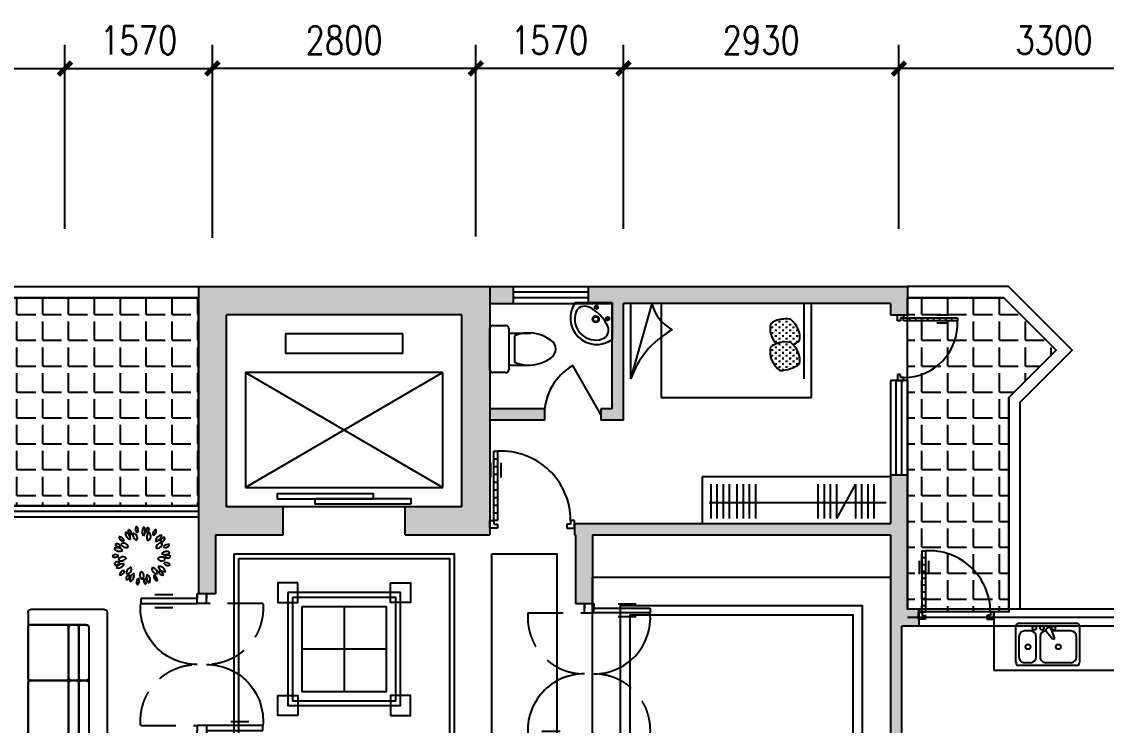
# Model space of a CAD drawing. Header units: millimetres. Extents: x 1356 to 40183, y 573 to 20768.
# Drawn here: x 17340 to 28875, y 13289 to 20768 of the extents above; entities that cross this region are included whole.
import ezdxf
from ezdxf.enums import TextEntityAlignment as Align

# ---------------------------------------------------------------- set-up
doc = ezdxf.new("R2010")
doc.units = ezdxf.units.MM
doc.linetypes.add('DASHED2', pattern=[0.375, 0.25, -0.125])
for name, color, linetype in [('BL', 7, 'Continuous'), ('DIM', 15, 'Continuous'), ('H', 13, 'Continuous'), ('J', 7, 'Continuous'), ('OA_FURNITURE', 7, 'Continuous'), ('PUB_H', 13, 'Continuous'), ('T', 7, 'Continuous'), ('TOILET', 7, 'Continuous'), ('W', 2, 'Continuous'), ('WALL', 4, 'Continuous'), ('WC', 10, 'Continuous'), ('WINDOW_TEXT', 7, 'Continuous')]:
    doc.layers.add(name, color=color, linetype=linetype)
doc.styles.add('DIM_FONT', font='SIMPLEX.shx', dxfattribs={"width": 0.8})
doc.styles.add('SIMPLEX', font='SIMPLEX.SHX')
doc.styles.get("Standard").update_dxf_attribs({"font": 'arial.ttf'})
doc.dimstyles.new('DIMN', dxfattribs={"dimtxt": 300, "dimasz": 1, "dimexe": 250, "dimexo": 300, "dimgap": 150, "dimtad": 1, "dimdec": 0, "dimdsep": 46, "dimtxsty": 'DIM_FONT', "dimblk": '_DIMX', "dimblk1": 'ARCHTICK', "dimblk2": 'ARCHTICK', "dimcen": 0.1, "dimclrt": 7, "dimadec": 0, "dimazin": 0, "dimtfac": 1, "dimtdec": 0, "dimtix": 1, "dimtmove": 2, "dimatfit": 3, "dimldrblk": '_DIMX', "dimfxl": 1, "dimtolj": 1, "dimtzin": 0, "dimarcsym": 0})

# ---------------------------------------------------------------- blocks, each defined once
blk = doc.blocks.new('_ARCHTICK')
at = {"color": 0, "linetype": 'ByBlock', "const_width": 0.15}
blk.add_lwpolyline([(-0.5, -0.5), (0.5, 0.5)], dxfattribs=at)
blk = doc.blocks.new('_DIMX')
at = {"const_width": 50}
blk.add_lwpolyline([(-70, -70), (70, 70)], dxfattribs=at)
blk = doc.blocks.new('*D80')
at = {"layer": 'DEFPOINTS', "color": 0, "transparency": 16777216}
for p in [(22169, 20271), (22169, 18265), (23739, 18265)]:
    blk.add_point(p, dxfattribs=at)
at = {"layer": 'DIM', "color": 0, "lineweight": -2, "transparency": 16777216}
for p, q in [((22169, 18565), (22169, 20521)), ((23739, 18565), (23739, 20521)), ((23738, 20271), (22170, 20271))]:
    blk.add_line(p, q, dxfattribs=at)
at = {"layer": 'DIM', "color": 0, "lineweight": -2, "transparency": 16777216, "rotation": 180}
blk.add_blockref('_DIMX', (22169, 20271), dxfattribs=at)
at = {"layer": 'DIM', "color": 0, "lineweight": -2, "transparency": 16777216}
blk.add_blockref('_DIMX', (23739, 20271), dxfattribs=at)
at = {"layer": 'DIM', "color": 7, "transparency": 16777216, "insert": (22954, 20571), "char_height": 300, "attachment_point": 5, "style": 'DIM_FONT'}
blk.add_mtext('\\A1;1570', dxfattribs=at)
blk = doc.blocks.new('*D81')
at = {"layer": 'DEFPOINTS', "color": 0, "transparency": 16777216}
for p in [(19369, 20271), (19369, 18169), (22169, 18185)]:
    blk.add_point(p, dxfattribs=at)
at = {"layer": 'DIM', "color": 0, "lineweight": -2, "transparency": 16777216}
for p, q in [((19369, 18469), (19369, 20521)), ((22169, 18485), (22169, 20521)), ((22168, 20271), (19370, 20271))]:
    blk.add_line(p, q, dxfattribs=at)
at = {"layer": 'DIM', "color": 0, "lineweight": -2, "transparency": 16777216, "rotation": 180}
blk.add_blockref('_DIMX', (19369, 20271), dxfattribs=at)
at = {"layer": 'DIM', "color": 0, "lineweight": -2, "transparency": 16777216}
blk.add_blockref('_DIMX', (22169, 20271), dxfattribs=at)
at = {"layer": 'DIM', "color": 7, "transparency": 16777216, "insert": (20769, 20571), "char_height": 300, "attachment_point": 5, "style": 'DIM_FONT'}
blk.add_mtext('\\A1;2800', dxfattribs=at)
blk = doc.blocks.new('*D82')
at = {"layer": 'DEFPOINTS', "color": 0, "transparency": 16777216}
for p in [(23739, 20271), (23739, 18265), (26669, 18265)]:
    blk.add_point(p, dxfattribs=at)
at = {"layer": 'DIM', "color": 0, "lineweight": -2, "transparency": 16777216}
for p, q in [((23739, 18565), (23739, 20521)), ((26669, 18565), (26669, 20521)), ((26668, 20271), (23740, 20271))]:
    blk.add_line(p, q, dxfattribs=at)
at = {"layer": 'DIM', "color": 0, "lineweight": -2, "transparency": 16777216, "rotation": 180}
blk.add_blockref('_DIMX', (23739, 20271), dxfattribs=at)
at = {"layer": 'DIM', "color": 0, "lineweight": -2, "transparency": 16777216}
blk.add_blockref('_DIMX', (26669, 20271), dxfattribs=at)
at = {"layer": 'DIM', "color": 7, "transparency": 16777216, "insert": (25204, 20571), "char_height": 300, "attachment_point": 5, "style": 'DIM_FONT'}
blk.add_mtext('\\A1;2930', dxfattribs=at)
blk = doc.blocks.new('*D83')
at = {"layer": 'DEFPOINTS', "color": 0, "transparency": 16777216}
for p in [(26669, 20271), (26669, 18265), (29969, 18265)]:
    blk.add_point(p, dxfattribs=at)
at = {"layer": 'DIM', "color": 0, "lineweight": -2, "transparency": 16777216}
for p, q in [((26669, 18565), (26669, 20521)), ((29969, 18565), (29969, 20521)), ((29968, 20271), (26670, 20271))]:
    blk.add_line(p, q, dxfattribs=at)
at = {"layer": 'DIM', "color": 0, "lineweight": -2, "transparency": 16777216, "rotation": 180}
blk.add_blockref('_DIMX', (26669, 20271), dxfattribs=at)
at = {"layer": 'DIM', "color": 0, "lineweight": -2, "transparency": 16777216}
blk.add_blockref('_DIMX', (29969, 20271), dxfattribs=at)
at = {"layer": 'DIM', "color": 7, "transparency": 16777216, "insert": (28319, 20571), "char_height": 300, "attachment_point": 5, "style": 'DIM_FONT'}
blk.add_mtext('\\A1;3300', dxfattribs=at)
blk = doc.blocks.new('M_F22')
for centre, radius, start, end in [((-745, 1661), 486, 170.70899, 259.10644), ((-1409, 1198), 573, 358.65709, 71.15834), ((-704, 1829), 307, 163.4613, 255.43295), ((-1018, 1651), 266, 333.31145, 85.5828), ((-242, 1523), 417, 160.50355, 255.32847), ((-684, 1289), 376, 333.2488, 82.58322), ((-63, 1991), 399, 151.70154, 229.74057), ((-591, 1891), 339, 322.86392, 58.57818), ((523, 1764), 486, 130.70899, 219.10644), ((-284, 1836), 573, 318.65709, 31.15834), ((662, 1865), 307, 123.4613, 215.43295), ((819, 1335), 417, 120.50355, 215.32847), ((307, 1931), 266, 293.31145, 45.5828), ((331, 1439), 376, 293.2488, 42.58322), ((1257, 1578), 399, 111.70154, 189.74057), ((788, 1841), 339, 282.86392, 18.57818), ((-1853, 584), 266, 13.31145, 125.5828), ((-1680, 1042), 339, 2.86392, 98.57818), ((-1340, 1458), 399, 191.70154, 269.74057), ((-1364, 522), 376, 13.2488, 122.58322), ((-1177, 985), 417, 200.50355, 295.32847), ((1560, 1027), 486, 90.70899, 179.10644), ((988, 1601), 573, 278.65709, 351.15834), ((1511, 508), 417, 80.50355, 175.32847), ((1204, 902), 376, 253.2488, 2.58322), ((1732, 1016), 307, 83.4613, 175.43295), ((1502, 1294), 266, 253.31145, 5.5828), ((-1969, -307), 339, 42.86392, 138.57818), ((-1861, -14), 573, 38.65709, 111.15834), ((-1651, 768), 486, 210.70899, 299.10644), ((-1727, 923), 307, 203.4613, 295.43295), ((1881, -204), 486, 50.70899, 139.10644), ((1812, 603), 573, 238.65709, 311.15834), ((2003, 413), 399, 71.70154, 149.74057), ((1813, 916), 339, 242.86392, 338.57818), ((-1976, 230), 399, 231.70154, 309.74057), ((-1807, -769), 266, 53.31145, 165.5828), ((-1928, -429), 307, 243.4613, 335.43295), ((-1429, -1233), 573, 78.65709, 151.15834), ((-1770, -498), 486, 250.70899, 339.10644), ((-1393, -503), 376, 53.2488, 162.58322), ((-1547, -28), 417, 240.50355, 335.32847), ((1510, -570), 417, 40.50355, 135.32847), ((1528, -71), 376, 213.2488, 322.58322), ((1825, -959), 399, 31.70154, 109.74057), ((2003, -452), 339, 202.86392, 298.57818), ((2005, -323), 307, 43.4613, 135.43295), ((2009, 38), 266, 213.31145, 325.5828), ((-1323, -1527), 339, 82.86392, 178.57818), ((-1674, -1120), 399, 271.70154, 349.74057), ((-902, -1777), 266, 93.31145, 205.5828), ((-1213, -1593), 307, 283.4613, 15.43295), ((-756, -1306), 376, 93.2488, 202.58322), ((-1179, -1041), 417, 280.50355, 15.32847), ((-314, -1889), 573, 118.65709, 191.15834), ((-1048, -1545), 486, 290.70899, 19.10644), ((249, -1512), 376, 133.2488, 242.58322), ((-246, -1581), 417, 320.50355, 55.32847), ((962, -1675), 573, 158.65709, 231.15834), ((179, -1883), 486, 330.70899, 59.10644), ((1151, -1025), 376, 173.2488, 282.58322), ((816, -1395), 417, 0.50355, 95.32847), ((1270, -1621), 339, 162.86392, 258.57818), ((808, -1896), 399, 351.70154, 69.74057), ((1335, -1353), 486, 10.70899, 99.10644), ((1801, -691), 573, 198.65709, 271.15834), ((1589, -1250), 266, 173.31145, 285.5828), ((1354, -1524), 307, 3.4613, 95.43295), ((-44, -2046), 339, 122.86392, 218.57818), ((-574, -1959), 399, 311.70154, 29.74057), ((439, -1967), 266, 133.31145, 245.5828), ((83, -2026), 307, 323.4613, 55.43295)]:
    blk.add_arc(centre, radius, start, end)
at = {"width": 0.8, "flags": 9}
for tag in ['XSIZE', 'YSIZE']:
    blk.add_attdef(tag, (0, 0), '', height=0.5, dxfattribs=at)
blk = doc.blocks.new('M_A19UKF')
for p, q in [((-0.4667, -0.0028), (-0.4667, 0.3972)), ((-0.4667, 0.3972), (-0.4333, 0.3972)), ((-0.4333, 0.3972), (-0.4333, -0.0028)), ((-0.4949, 0.2977), (-0.4949, 0.1694)), ((-0.4051, 0.2977), (-0.4051, 0.1694)), ((-0.5, -0.0028), (-0.5, -0.0694)), ((-0.4333, -0.0028), (-0.5, -0.0028)), ((-0.5, -0.0028), (-0.5, -0.0028)), ((-0.5, -0.0694), (-0.5, -0.0694)), ((-0.5, -0.0694), (-0.4667, -0.0694)), ((-0.4333, -0.0028), (-0.4667, -0.0028)), ((-0.4333, -0.0694), (-0.4667, -0.0694)), ((-0.4333, -0.0028), (-0.4333, -0.0694)), ((0.4333, -0.0028), (0.4333, -0.0694)), ((0.4333, -0.0028), (0.4667, -0.0028)), ((0.4333, -0.0028), (0.5, -0.0028)), ((0.4333, -0.4694), (0.4333, -0.0694)), ((0.4333, -0.0694), (0.5, -0.0694)), ((0.4333, -0.0694), (0.4667, -0.0694)), ((0.5, -0.0028), (0.4667, -0.0028)), ((0.4667, -0.0694), (0.4667, -0.4694)), ((0.5, -0.0694), (0.4667, -0.0694)), ((0.5, -0.0028), (0.5, -0.0694)), ((0.5, -0.0028), (0.5, -0.0028)), ((0.5, -0.0694), (0.5, -0.0694)), ((0.4051, -0.3699), (0.4051, -0.2416)), ((0.4949, -0.3699), (0.4949, -0.2416)), ((0.4667, -0.4694), (0.4333, -0.4694))]:
    blk.add_line(p, q)
at = {"linetype": 'DASHED2'}
for p, q in [((0.4333, 0.3972), (0.4333, -0.0028)), ((-0.4333, -0.4694), (-0.4333, -0.0694))]:
    blk.add_line(p, q, dxfattribs=at)
for centre, start, end in [((-0.4, -0.0014), 359.80068, 94.78054), ((0.4, -0.0708), 179.80068, 274.78054)]:
    blk.add_arc(centre, 0.4, start, end)
for centre, start, end in [((0.4, -0.0014), 85.21946, 180.19932), ((-0.4, -0.0708), 265.21946, 0.19932)]:
    blk.add_arc(centre, 0.4, start, end, dxfattribs=at)
blk = doc.blocks.new('80217101531128')
for p, q in [((-2130, 60), (2130, 60)), ((-2130, 0), (2130, 0)), ((-2130, -60), (2130, -60))]:
    blk.add_line(p, q)
at = {"style": 'SIMPLEX', "flags": 9}
blk.add_attdef('A', text='', height=1, dxfattribs=at).set_placement((0, 0), align=Align.MIDDLE)
blk = doc.blocks.new('*X37')
at = {"color": 0}
for p, q in [((276100, 3850), (276100, 3987)), ((276375, 3850), (276375, 4026)), ((276650, 3850), (276650, 4026)), ((276925, 3850), (276925, 4026)), ((277200, 3850), (277200, 4026)), ((277475, 3850), (277475, 4026)), ((277750, 3850), (277750, 4026)), ((278025, 3850), (278025, 4026)), ((278300, 3850), (278300, 4026)), ((278575, 3850), (278575, 4026)), ((278850, 3850), (278850, 4026)), ((279125, 3850), (279125, 4026)), ((279400, 3850), (279400, 4026)), ((279675, 3850), (279675, 4026)), ((279950, 3850), (279950, 4026)), ((280225, 3850), (280225, 4026)), ((280500, 3850), (280500, 4026)), ((280775, 3850), (280775, 4026)), ((281050, 3850), (281050, 4026)), ((281325, 3850), (281325, 4026)), ((281600, 3850), (281600, 4026)), ((275963, 3850), (276025, 3850)), ((276100, 3850), (276300, 3850)), ((276375, 3850), (276575, 3850)), ((276650, 3850), (276850, 3850)), ((276925, 3850), (277125, 3850)), ((277200, 3850), (277400, 3850)), ((277475, 3850), (277675, 3850)), ((277750, 3850), (277950, 3850)), ((278025, 3850), (278225, 3850)), ((278300, 3850), (278500, 3850)), ((278575, 3850), (278775, 3850)), ((278850, 3850), (279050, 3850)), ((279125, 3850), (279325, 3850)), ((279400, 3850), (279600, 3850)), ((279675, 3850), (279875, 3850)), ((279950, 3850), (280150, 3850)), ((280225, 3850), (280425, 3850)), ((280500, 3850), (280700, 3850)), ((280775, 3850), (280975, 3850)), ((281050, 3850), (281250, 3850)), ((281325, 3850), (281525, 3850)), ((281600, 3850), (281605, 3850)), ((275825, 3575), (275825, 3712)), ((276100, 3575), (276100, 3775)), ((276375, 3575), (276375, 3775)), ((276650, 3575), (276650, 3775)), ((276925, 3575), (276925, 3775)), ((277200, 3575), (277200, 3775)), ((277475, 3575), (277475, 3775)), ((277750, 3575), (277750, 3775)), ((278025, 3575), (278025, 3775)), ((278300, 3575), (278300, 3775)), ((278575, 3575), (278575, 3775)), ((278850, 3575), (278850, 3775)), ((279125, 3575), (279125, 3775)), ((279400, 3575), (279400, 3775)), ((279675, 3575), (279675, 3775)), ((279950, 3575), (279950, 3775)), ((280225, 3575), (280225, 3775)), ((280500, 3575), (280500, 3775)), ((280775, 3575), (280775, 3775)), ((281050, 3575), (281050, 3775)), ((281325, 3575), (281325, 3775)), ((281600, 3575), (281600, 3775)), ((275688, 3575), (275750, 3575)), ((275825, 3575), (276025, 3575)), ((275825, 3300), (275825, 3500)), ((276100, 3575), (276300, 3575)), ((276100, 3300), (276100, 3500)), ((276375, 3575), (276575, 3575)), ((276375, 3300), (276375, 3500)), ((276650, 3575), (276850, 3575)), ((276650, 3300), (276650, 3500)), ((276925, 3575), (277125, 3575)), ((276925, 3300), (276925, 3500)), ((277200, 3575), (277400, 3575)), ((277200, 3300), (277200, 3500)), ((277475, 3575), (277675, 3575)), ((277475, 3300), (277475, 3500)), ((277750, 3575), (277950, 3575)), ((277750, 3300), (277750, 3500)), ((278025, 3575), (278225, 3575)), ((278025, 3300), (278025, 3500)), ((278300, 3575), (278500, 3575)), ((278300, 3300), (278300, 3500)), ((278575, 3575), (278775, 3575)), ((278575, 3300), (278575, 3500)), ((278850, 3575), (279050, 3575)), ((278850, 3300), (278850, 3500)), ((279125, 3575), (279325, 3575)), ((279125, 3300), (279125, 3500)), ((279400, 3575), (279600, 3575)), ((279400, 3300), (279400, 3500)), ((279675, 3575), (279875, 3575)), ((279675, 3300), (279675, 3500)), ((279950, 3575), (280150, 3575)), ((279950, 3300), (279950, 3500)), ((280225, 3575), (280425, 3575)), ((280225, 3300), (280225, 3500)), ((280500, 3575), (280700, 3575)), ((280500, 3300), (280500, 3500)), ((280775, 3575), (280975, 3575)), ((280775, 3300), (280775, 3500)), ((281050, 3575), (281250, 3575)), ((281050, 3300), (281050, 3500)), ((281325, 3575), (281525, 3575)), ((281325, 3300), (281325, 3500)), ((281600, 3575), (281605, 3575)), ((281600, 3300), (281600, 3500)), ((275825, 3300), (276025, 3300)), ((276100, 3300), (276300, 3300)), ((276375, 3300), (276575, 3300)), ((276650, 3300), (276850, 3300)), ((276925, 3300), (277125, 3300)), ((277200, 3300), (277400, 3300)), ((277475, 3300), (277675, 3300)), ((277750, 3300), (277950, 3300)), ((278025, 3300), (278225, 3300)), ((278300, 3300), (278500, 3300)), ((278575, 3300), (278775, 3300)), ((278850, 3300), (279050, 3300)), ((279125, 3300), (279325, 3300)), ((279400, 3300), (279600, 3300)), ((279675, 3300), (279875, 3300)), ((279950, 3300), (280150, 3300)), ((280225, 3300), (280425, 3300)), ((280500, 3300), (280700, 3300)), ((280775, 3300), (280975, 3300)), ((281050, 3300), (281250, 3300)), ((281325, 3300), (281525, 3300)), ((281600, 3300), (281605, 3300)), ((276100, 3025), (276100, 3225)), ((276375, 3025), (276375, 3225)), ((276650, 3025), (276650, 3225)), ((276925, 3025), (276925, 3225)), ((277200, 3025), (277200, 3225)), ((277475, 3025), (277475, 3225)), ((277750, 3025), (277750, 3225)), ((278025, 3025), (278025, 3225)), ((278300, 3025), (278300, 3225)), ((278575, 3025), (278575, 3225)), ((278850, 3025), (278850, 3225)), ((279125, 3025), (279125, 3225)), ((279400, 3025), (279400, 3225)), ((279675, 3025), (279675, 3225)), ((279950, 3025), (279950, 3225)), ((280225, 3025), (280225, 3225)), ((280500, 3025), (280500, 3225)), ((280775, 3025), (280775, 3225)), ((281050, 3025), (281050, 3225)), ((281325, 3025), (281325, 3225)), ((281600, 3025), (281600, 3225)), ((276100, 3025), (276300, 3025)), ((276375, 3025), (276575, 3025)), ((276650, 3025), (276850, 3025)), ((276925, 3025), (277125, 3025)), ((277200, 3025), (277400, 3025)), ((277475, 3025), (277675, 3025)), ((277750, 3025), (277950, 3025)), ((278025, 3025), (278225, 3025)), ((278300, 3025), (278500, 3025)), ((278575, 3025), (278775, 3025)), ((278850, 3025), (279050, 3025)), ((279125, 3025), (279325, 3025)), ((279400, 3025), (279600, 3025)), ((279675, 3025), (279875, 3025)), ((279950, 3025), (280150, 3025)), ((280225, 3025), (280425, 3025)), ((280500, 3025), (280700, 3025)), ((280775, 3025), (280975, 3025)), ((281050, 3025), (281250, 3025)), ((281325, 3025), (281525, 3025)), ((281600, 3025), (281605, 3025)), ((276100, 2750), (276100, 2950)), ((276375, 2750), (276375, 2950)), ((276650, 2750), (276650, 2950)), ((276925, 2750), (276925, 2950)), ((277200, 2750), (277200, 2950)), ((277475, 2750), (277475, 2950)), ((277750, 2750), (277750, 2950)), ((278025, 2750), (278025, 2950)), ((278300, 2750), (278300, 2950)), ((278575, 2750), (278575, 2950)), ((278850, 2750), (278850, 2950)), ((279125, 2750), (279125, 2950)), ((279400, 2750), (279400, 2950)), ((279675, 2750), (279675, 2950)), ((279950, 2750), (279950, 2950)), ((280225, 2750), (280225, 2950)), ((280500, 2750), (280500, 2950)), ((280775, 2750), (280775, 2950)), ((281050, 2750), (281050, 2950)), ((281325, 2750), (281325, 2950)), ((281600, 2750), (281600, 2950)), ((276100, 2750), (276300, 2750)), ((276100, 2475), (276100, 2675)), ((276375, 2750), (276575, 2750)), ((276375, 2475), (276375, 2675)), ((276650, 2750), (276850, 2750)), ((276650, 2475), (276650, 2675)), ((276925, 2750), (277125, 2750)), ((276925, 2475), (276925, 2675)), ((277200, 2750), (277400, 2750)), ((277200, 2475), (277200, 2675)), ((277475, 2750), (277675, 2750)), ((277475, 2475), (277475, 2675)), ((277750, 2750), (277950, 2750)), ((277750, 2475), (277750, 2675)), ((278025, 2750), (278225, 2750)), ((278025, 2475), (278025, 2675)), ((278300, 2750), (278500, 2750)), ((278300, 2475), (278300, 2675)), ((278575, 2750), (278775, 2750)), ((278575, 2475), (278575, 2675)), ((278850, 2750), (279050, 2750)), ((278850, 2475), (278850, 2675)), ((279125, 2750), (279325, 2750)), ((279125, 2475), (279125, 2675)), ((279400, 2750), (279600, 2750)), ((279400, 2475), (279400, 2675)), ((279675, 2750), (279875, 2750)), ((279675, 2475), (279675, 2675)), ((279950, 2750), (280150, 2750)), ((279950, 2475), (279950, 2675)), ((280225, 2750), (280425, 2750)), ((280225, 2475), (280225, 2675)), ((280500, 2750), (280700, 2750)), ((280500, 2475), (280500, 2675)), ((280775, 2750), (280975, 2750)), ((280775, 2475), (280775, 2675)), ((281050, 2750), (281250, 2750)), ((281050, 2475), (281050, 2675)), ((281325, 2750), (281525, 2750)), ((281325, 2475), (281325, 2675)), ((281600, 2750), (281605, 2750)), ((281600, 2475), (281600, 2675)), ((276100, 2475), (276300, 2475)), ((276375, 2475), (276575, 2475)), ((276650, 2475), (276850, 2475)), ((276925, 2475), (277125, 2475)), ((277200, 2475), (277400, 2475)), ((277475, 2475), (277675, 2475)), ((277750, 2475), (277950, 2475)), ((278025, 2475), (278225, 2475)), ((278300, 2475), (278500, 2475)), ((278575, 2475), (278775, 2475)), ((278850, 2475), (279050, 2475)), ((279125, 2475), (279325, 2475)), ((279400, 2475), (279600, 2475)), ((279675, 2475), (279875, 2475)), ((279950, 2475), (280150, 2475)), ((280225, 2475), (280425, 2475)), ((280500, 2475), (280700, 2475)), ((280775, 2475), (280975, 2475)), ((281050, 2475), (281250, 2475)), ((281325, 2475), (281525, 2475)), ((281600, 2475), (281605, 2475)), ((276100, 2200), (276100, 2400)), ((276375, 2200), (276375, 2400)), ((276650, 2200), (276650, 2400)), ((276925, 2200), (276925, 2400)), ((277200, 2200), (277200, 2400)), ((277475, 2200), (277475, 2400)), ((277750, 2200), (277750, 2400)), ((278025, 2200), (278025, 2400)), ((278300, 2200), (278300, 2400)), ((278575, 2200), (278575, 2400)), ((278850, 2200), (278850, 2400)), ((279125, 2200), (279125, 2400)), ((279400, 2200), (279400, 2400)), ((279675, 2200), (279675, 2400)), ((279950, 2200), (279950, 2400)), ((280225, 2200), (280225, 2400)), ((280500, 2200), (280500, 2400)), ((280775, 2200), (280775, 2400)), ((281050, 2200), (281050, 2400)), ((281325, 2200), (281325, 2400)), ((281600, 2200), (281600, 2400)), ((276100, 2200), (276300, 2200)), ((276375, 2200), (276575, 2200)), ((276650, 2200), (276850, 2200)), ((276925, 2200), (277125, 2200)), ((277200, 2200), (277400, 2200)), ((277475, 2200), (277675, 2200)), ((277750, 2200), (277950, 2200)), ((278025, 2200), (278225, 2200)), ((278300, 2200), (278500, 2200)), ((278575, 2200), (278775, 2200)), ((278850, 2200), (279050, 2200)), ((279125, 2200), (279325, 2200)), ((279400, 2200), (279600, 2200)), ((279675, 2200), (279875, 2200)), ((279950, 2200), (280150, 2200)), ((280225, 2200), (280425, 2200)), ((280500, 2200), (280700, 2200)), ((280775, 2200), (280975, 2200)), ((281050, 2200), (281250, 2200)), ((281325, 2200), (281525, 2200)), ((281600, 2200), (281605, 2200)), ((276100, 1925), (276100, 2125)), ((276375, 1925), (276375, 2125)), ((276650, 1925), (276650, 2125)), ((276925, 1925), (276925, 2125)), ((277200, 1925), (277200, 2125)), ((277475, 1925), (277475, 2125)), ((277750, 1925), (277750, 2125)), ((278025, 1925), (278025, 2125)), ((278300, 1925), (278300, 2125)), ((278575, 1925), (278575, 2125)), ((278850, 1925), (278850, 2125)), ((279125, 1925), (279125, 2125)), ((279400, 1925), (279400, 2125)), ((279675, 1925), (279675, 2125)), ((279950, 1925), (279950, 2125)), ((280225, 1925), (280225, 2125)), ((280500, 1925), (280500, 2125)), ((280775, 1925), (280775, 2125)), ((281050, 1925), (281050, 2125)), ((281325, 1925), (281325, 2125)), ((281600, 1925), (281600, 2125)), ((276100, 1925), (276300, 1925)), ((276100, 1650), (276100, 1850)), ((276375, 1925), (276575, 1925)), ((276375, 1650), (276375, 1850)), ((276650, 1925), (276850, 1925)), ((276650, 1650), (276650, 1850)), ((276925, 1925), (277125, 1925)), ((276925, 1650), (276925, 1850)), ((277200, 1925), (277400, 1925)), ((277200, 1816), (277200, 1850)), ((277475, 1925), (277675, 1925)), ((277475, 1816), (277475, 1850)), ((277750, 1925), (277950, 1925)), ((277750, 1816), (277750, 1850)), ((278025, 1925), (278225, 1925)), ((278025, 1816), (278025, 1850)), ((278300, 1925), (278500, 1925)), ((278300, 1816), (278300, 1850)), ((278575, 1925), (278775, 1925)), ((278575, 1816), (278575, 1850)), ((278850, 1925), (279050, 1925)), ((278850, 1816), (278850, 1850)), ((279125, 1925), (279325, 1925)), ((279125, 1816), (279125, 1850)), ((279400, 1925), (279600, 1925)), ((279400, 1816), (279400, 1850)), ((279675, 1925), (279875, 1925)), ((279675, 1816), (279675, 1850)), ((279950, 1925), (280150, 1925)), ((279950, 1816), (279950, 1850)), ((280225, 1925), (280425, 1925)), ((280225, 1816), (280225, 1850)), ((280500, 1925), (280700, 1925)), ((280500, 1816), (280500, 1850)), ((280775, 1925), (280975, 1925)), ((280775, 1816), (280775, 1850)), ((281050, 1925), (281250, 1925)), ((281050, 1816), (281050, 1850)), ((281325, 1925), (281525, 1925)), ((281325, 1816), (281325, 1850)), ((281600, 1925), (281605, 1925)), ((281600, 1816), (281600, 1850)), ((276100, 1650), (276300, 1650)), ((276375, 1650), (276575, 1650)), ((276650, 1650), (276850, 1650)), ((276925, 1650), (277125, 1650)), ((276100, 1375), (276100, 1575)), ((276375, 1375), (276375, 1575)), ((276650, 1375), (276650, 1575)), ((276925, 1375), (276925, 1575)), ((276100, 1375), (276300, 1375)), ((276100, 1100), (276100, 1300)), ((276375, 1375), (276575, 1375)), ((276375, 1100), (276375, 1300)), ((276650, 1375), (276850, 1375)), ((276650, 1100), (276650, 1300)), ((276925, 1375), (277125, 1375)), ((276925, 1100), (276925, 1300)), ((276100, 1100), (276300, 1100)), ((276375, 1100), (276575, 1100)), ((276650, 1100), (276850, 1100)), ((276925, 1100), (277125, 1100)), ((276100, 825), (276100, 1025)), ((276375, 825), (276375, 1025)), ((276650, 825), (276650, 1025)), ((276925, 825), (276925, 1025)), ((276100, 825), (276300, 825)), ((276375, 825), (276575, 825)), ((276650, 825), (276850, 825)), ((276925, 825), (277125, 825)), ((276100, 718), (276100, 750)), ((276375, 718), (276375, 750)), ((276650, 718), (276650, 750)), ((276925, 718), (276925, 750))]:
    blk.add_line(p, q, dxfattribs=at)
blk = doc.blocks.new('M_C34BMF')
at = {"layer": 'OA_FURNITURE'}
for p, q in [((-1058, -186), (-1058, 600)), ((-1031, 627), (1015, 627)), ((-896, 8), (-896, 627)), ((881, -19), (881, 627)), ((1042, -186), (1042, 600)), ((-869, -19), (881, -19)), ((-1031, -213), (1015, -213))]:
    blk.add_line(p, q, dxfattribs=at)
for points in [[(-869, 196), (-331, 196, 0.414214), (-304, 223), (-304, 600, 0.414214), (-331, 627), (-869, 627, 0.414214), (-896, 600), (-896, 223, 0.414214)], [(-277, 196), (261, 196, 0.414214), (288, 223), (288, 600, 0.414214), (261, 627), (-277, 627, 0.414214), (-304, 600), (-304, 223, 0.414214)], [(315, 196), (854, 196, 0.414214), (881, 223), (881, 600, 0.414214), (854, 627), (315, 627, 0.414214), (288, 600), (288, 223, 0.414214)], [(-869, 89), (-331, 89, 0.414214), (-304, 115), (-304, 169, 0.414214), (-331, 196), (-869, 196, 0.414214), (-896, 169), (-896, 115, 0.414214)], [(-277, 89), (261, 89, 0.414214), (288, 115), (288, 169, 0.414214), (261, 196), (-277, 196, 0.414214), (-304, 169), (-304, 115, 0.414214)], [(315, 89), (854, 89, 0.414214), (881, 115), (881, 169, 0.414214), (854, 196), (315, 196, 0.414214), (288, 169), (288, 115, 0.414214)], [(-869, -19), (-331, -19, 0.414214), (-304, 8), (-304, 62, 0.414214), (-331, 89), (-869, 89, 0.414214), (-896, 62), (-896, 8, 0.414214)], [(-277, -19), (261, -19, 0.414214), (288, 8), (288, 62, 0.414214), (261, 89), (-277, 89, 0.414214), (-304, 62), (-304, 8, 0.414214)], [(315, -19), (854, -19, 0.414214), (881, 8), (881, 62, 0.414214), (854, 89), (315, 89, 0.414214), (288, 62), (288, 8, 0.414214)]]:
    blk.add_lwpolyline(points, format="xyb", close=True, dxfattribs=at)
for centre, start, end in [((-1031, 600), 90, 180), ((1015, 600), 0, 90), ((-869, 8), 180, 270), ((854, 8), 270, 0), ((-1031, -186), 180, 270), ((1015, -186), 270, 0)]:
    blk.add_arc(centre, 26.9, start, end, dxfattribs=at)
at = {"style": 'DIM_FONT', "width": 0.8, "flags": 9}
for tag in ['XSIZE', 'YSIZE']:
    blk.add_attdef(tag, (0, 0), '', height=0.5, dxfattribs=at)
blk = doc.blocks.new('M_A24LXR')
for p, q in [((-0.455, 0.071), (-0.455, 0.888)), ((-0.455, 0.888), (-0.41, 0.888)), ((-0.455, 0.797), (-0.41, 0.797)), ((-0.41, 0.888), (-0.41, 0.071)), ((-0.494, 0.753), (-0.494, 0.578)), ((-0.455, 0.707), (-0.41, 0.707)), ((-0.371, 0.753), (-0.371, 0.578)), ((-0.455, 0.616), (-0.41, 0.616)), ((-0.455, 0.525), (-0.41, 0.525)), ((-0.455, 0.434), (-0.41, 0.434)), ((-0.455, 0.343), (-0.41, 0.343)), ((-0.455, 0.253), (-0.41, 0.253)), ((-0.455, 0.162), (-0.41, 0.162)), ((-0.501, 0.071), (-0.455, 0.071)), ((-0.501, -0.02), (-0.501, 0.071)), ((-0.41, 0.071), (-0.455, 0.071)), ((-0.455, 0.071), (-0.455, 0.026)), ((-0.455, 0.026), (-0.41, 0.026)), ((-0.41, 0.026), (-0.41, -0.02)), ((0.453, 0.026), (0.407, 0.026)), ((0.407, 0.026), (0.407, -0.02)), ((0.498, 0.071), (0.453, 0.071)), ((0.453, 0.071), (0.453, 0.026)), ((0.498, -0.02), (0.498, 0.071)), ((-0.501, -0.02), (-0.501, -0.02)), ((-0.41, -0.02), (-0.501, -0.02)), ((0.407, -0.02), (0.498, -0.02)), ((0.498, -0.02), (0.498, -0.02))]:
    blk.add_line(p, q)
blk.add_arc((-0.364, 0.072), 0.817, 359.9115, 93.1848)
blk = doc.blocks.new('_WBLK')
for p, q in [((-0.5, 0.5), (0.5, 0.5)), ((0.5, 0.167), (-0.5, 0.167)), ((0.5, -0.167), (-0.5, -0.167)), ((-0.5, -0.5), (0.5, -0.5))]:
    blk.add_line(p, q)
at = {"layer": 'WINDOW_TEXT', "style": 'SIMPLEX', "flags": 9}
blk.add_attdef('A', text='', height=1, dxfattribs=at).set_placement((0, 1.5), align=Align.MIDDLE)
blk = doc.blocks.new('*X38')
at = {"color": 0}
for p, q in [((289300, 3850), (289300, 4026)), ((289575, 3850), (289575, 4026)), ((289850, 3850), (289850, 4026)), ((290125, 3850), (290125, 4026)), ((289145, 3850), (289225, 3850)), ((289300, 3850), (289500, 3850)), ((289575, 3850), (289775, 3850)), ((289850, 3850), (290050, 3850)), ((290125, 3850), (290325, 3850)), ((289300, 3575), (289300, 3775)), ((289575, 3575), (289575, 3775)), ((289850, 3575), (289850, 3775)), ((290125, 3575), (290125, 3775)), ((290400, 3575), (290400, 3775)), ((289145, 3575), (289225, 3575)), ((289300, 3575), (289500, 3575)), ((289300, 3300), (289300, 3500)), ((289575, 3575), (289775, 3575)), ((289575, 3300), (289575, 3500)), ((289850, 3575), (290050, 3575)), ((289850, 3300), (289850, 3500)), ((290125, 3575), (290325, 3575)), ((290125, 3300), (290125, 3500)), ((290400, 3575), (290600, 3575)), ((290400, 3300), (290400, 3500)), ((290675, 3418), (290675, 3500)), ((289145, 3300), (289225, 3300)), ((289300, 3300), (289500, 3300)), ((289575, 3300), (289775, 3300)), ((289850, 3300), (290050, 3300)), ((290125, 3300), (290325, 3300)), ((290400, 3300), (290557, 3300)), ((289300, 3025), (289300, 3225)), ((289575, 3025), (289575, 3225)), ((289850, 3025), (289850, 3225)), ((290125, 3025), (290125, 3225)), ((290400, 3143), (290400, 3225)), ((289145, 3025), (289225, 3025)), ((289300, 3025), (289500, 3025)), ((289575, 3025), (289775, 3025)), ((289850, 3025), (290050, 3025)), ((290125, 3025), (290282, 3025)), ((289300, 2750), (289300, 2950)), ((289575, 2750), (289575, 2950)), ((289850, 2750), (289850, 2950)), ((290125, 2750), (290125, 2950)), ((289145, 2750), (289225, 2750)), ((289300, 2750), (289500, 2750)), ((289300, 2475), (289300, 2675)), ((289575, 2750), (289775, 2750)), ((289575, 2475), (289575, 2675)), ((289850, 2750), (290050, 2750)), ((289850, 2475), (289850, 2675)), ((290125, 2750), (290225, 2750)), ((290125, 2475), (290125, 2675)), ((289145, 2475), (289225, 2475)), ((289300, 2475), (289500, 2475)), ((289575, 2475), (289775, 2475)), ((289850, 2475), (290050, 2475)), ((290125, 2475), (290225, 2475)), ((289300, 2200), (289300, 2400)), ((289575, 2200), (289575, 2400)), ((289850, 2200), (289850, 2400)), ((290125, 2200), (290125, 2400)), ((289145, 2200), (289225, 2200)), ((289300, 2200), (289500, 2200)), ((289575, 2200), (289775, 2200)), ((289850, 2200), (290050, 2200)), ((290125, 2200), (290225, 2200)), ((289300, 1925), (289300, 2125)), ((289575, 1925), (289575, 2125)), ((289850, 1925), (289850, 2125)), ((290125, 1925), (290125, 2125)), ((289145, 1925), (289225, 1925)), ((289300, 1925), (289500, 1925)), ((289300, 1650), (289300, 1850)), ((289575, 1925), (289775, 1925)), ((289575, 1650), (289575, 1850)), ((289850, 1925), (290050, 1925)), ((289850, 1650), (289850, 1850)), ((290125, 1925), (290225, 1925)), ((290125, 1650), (290125, 1850)), ((289145, 1650), (289225, 1650)), ((289300, 1650), (289500, 1650)), ((289575, 1650), (289775, 1650)), ((289850, 1650), (290050, 1650)), ((290125, 1650), (290225, 1650)), ((289300, 1375), (289300, 1575)), ((289575, 1375), (289575, 1575)), ((289850, 1375), (289850, 1575)), ((290125, 1375), (290125, 1575)), ((289145, 1375), (289225, 1375)), ((289300, 1375), (289500, 1375)), ((289300, 1100), (289300, 1300)), ((289575, 1375), (289775, 1375)), ((289575, 1100), (289575, 1300)), ((289850, 1375), (290050, 1375)), ((289850, 1100), (289850, 1300)), ((290125, 1375), (290225, 1375)), ((290125, 1100), (290125, 1300)), ((289145, 1100), (289225, 1100)), ((289300, 1100), (289500, 1100)), ((289575, 1100), (289775, 1100)), ((289850, 1100), (290050, 1100)), ((290125, 1100), (290225, 1100)), ((289300, 825), (289300, 1025)), ((289575, 825), (289575, 1025)), ((289850, 825), (289850, 1025)), ((290125, 825), (290125, 1025)), ((289145, 825), (289225, 825)), ((289300, 825), (289500, 825)), ((289575, 825), (289775, 825)), ((289850, 825), (290050, 825)), ((290125, 825), (290225, 825)), ((289300, 688), (289300, 750)), ((289575, 688), (289575, 750)), ((289850, 688), (289850, 750)), ((290125, 688), (290125, 750))]:
    blk.add_line(p, q, dxfattribs=at)
blk = doc.blocks.new('_LIFTD')
for points in [[(-0.5476, -0.6024), (-0.5476, -0.7742), (0.2411, -0.7742), (0.2411, -0.6024), (-0.5476, -0.6024)], [(-0.2411, -0.7836), (-0.2411, -0.9554), (0.5476, -0.9554), (0.5476, -0.7836), (-0.2411, -0.7836)]]:
    blk.add_lwpolyline(points)
blk = doc.blocks.new('M_E29JIV')
at = {"color": 0, "linetype": 'ByBlock'}
for p, q in [((0, -307), (0, 307)), ((31, 338), (419, 338)), ((82, 245), (82, 40)), ((358, 307), (143, 307)), ((419, -20), (419, 245)), ((450, 307), (450, -307)), ((48, 2), (57, -12)), ((59, 31), (163, 70)), ((173, 53), (87, -18)), ((163, 70), (173, 53)), ((143, -82), (358, -82)), ((82, -184), (82, -245)), ((358, -123), (143, -123)), ((419, -245), (419, -184)), ((419, -338), (31, -338)), ((143, -307), (358, -307))]:
    blk.add_line(p, q, dxfattribs=at)
for centre, radius in [((251, 112), 25.6), ((51, 61), 20.5), ((51, -61), 20.5), ((51, -143), 20.5), ((251, -210), 25.6)]:
    blk.add_circle(centre, radius, dxfattribs=at)
for centre, radius, start, end in [((31, 307), 30.7, 90, 180), ((143, 245), 61.4, 90, 180), ((358, 245), 61.4, 0, 90), ((419, 307), 30.7, 0, 90), ((66, 12), 20.5, 110.5377, 210), ((74, -2), 20.5, 210, 309.4623), ((143, -20), 61.4, 180, 270), ((358, -20), 61.4, 270, 0), ((143, -184), 61.4, 90, 180), ((358, -184), 61.4, 0, 90), ((31, -307), 30.7, 180, 270), ((143, -245), 61.4, 180, 270), ((358, -245), 61.4, 270, 0), ((419, -307), 30.7, 270, 0)]:
    blk.add_arc(centre, radius, start, end, dxfattribs=at)
at = {"style": 'DIM_FONT', "width": 0.8, "flags": 9}
for tag in ['XSIZE', 'YSIZE']:
    blk.add_attdef(tag, (0, 0), '', height=0.5, dxfattribs=at)
blk = doc.blocks.new('80216061034108')
for p, q in [((262, 90), (2161, 1989)), ((299, 0), (2225, 1926)), ((336, -90), (2288, 1862)), ((-299, 90), (262, 90)), ((-299, 0), (299, 0)), ((-299, -90), (336, -90))]:
    blk.add_line(p, q)
at = {"style": 'SIMPLEX', "flags": 9}
blk.add_attdef('A', text='', height=1, dxfattribs=at).set_placement((0, 0), align=Align.MIDDLE)
blk = doc.blocks.new('*X20')
at = {"color": 0}
for p, q in [((284933, 2325), (284944, 2325)), ((284934, 2316), (284934, 2326)), ((285000, 2325), (285019, 2325)), ((285009, 2316), (285009, 2334)), ((285075, 2325), (285094, 2325)), ((285084, 2316), (285084, 2334)), ((285234, 2316), (285234, 2323)), ((285240, 2325), (285244, 2325)), ((285300, 2325), (285319, 2325)), ((285309, 2316), (285309, 2334)), ((285375, 2325), (285394, 2325)), ((285384, 2316), (285384, 2334)), ((285450, 2325), (285452, 2325)), ((285459, 2316), (285459, 2316)), ((284817, 2212), (284831, 2212)), ((284822, 2203), (284822, 2222)), ((284850, 2250), (284869, 2250)), ((284859, 2241), (284859, 2259)), ((284888, 2288), (284906, 2288)), ((284888, 2212), (284906, 2212)), ((284897, 2278), (284897, 2297)), ((284897, 2203), (284897, 2222)), ((284925, 2250), (284944, 2250)), ((284934, 2241), (284934, 2259)), ((284962, 2288), (284981, 2288)), ((284962, 2212), (284981, 2212)), ((284972, 2278), (284972, 2297)), ((284972, 2203), (284972, 2222)), ((285000, 2250), (285019, 2250)), ((285009, 2241), (285009, 2259)), ((285038, 2288), (285056, 2288)), ((285038, 2212), (285056, 2212)), ((285047, 2278), (285047, 2297)), ((285047, 2203), (285047, 2222)), ((285075, 2250), (285094, 2250)), ((285084, 2241), (285084, 2259)), ((285112, 2288), (285131, 2288)), ((285112, 2212), (285131, 2212)), ((285122, 2278), (285122, 2297)), ((285122, 2203), (285122, 2222)), ((285150, 2250), (285169, 2250)), ((285159, 2241), (285159, 2259)), ((285188, 2288), (285206, 2288)), ((285188, 2212), (285206, 2212)), ((285197, 2278), (285197, 2297)), ((285197, 2203), (285197, 2222)), ((285225, 2250), (285244, 2250)), ((285234, 2241), (285234, 2259)), ((285262, 2288), (285281, 2288)), ((285262, 2212), (285281, 2212)), ((285272, 2278), (285272, 2297)), ((285272, 2203), (285272, 2222)), ((285300, 2250), (285319, 2250)), ((285309, 2241), (285309, 2259)), ((285338, 2288), (285356, 2288)), ((285338, 2212), (285356, 2212)), ((285347, 2278), (285347, 2297)), ((285347, 2203), (285347, 2222)), ((285375, 2250), (285394, 2250)), ((285384, 2241), (285384, 2259)), ((285412, 2288), (285431, 2288)), ((285412, 2212), (285431, 2212)), ((285422, 2278), (285422, 2297)), ((285422, 2203), (285422, 2222)), ((285450, 2250), (285469, 2250)), ((285459, 2241), (285459, 2259)), ((285488, 2212), (285500, 2212)), ((285497, 2203), (285497, 2222)), ((284850, 2175), (284869, 2175)), ((284856, 2100), (284869, 2100)), ((284859, 2166), (284859, 2184)), ((284859, 2094), (284859, 2109)), ((284888, 2138), (284906, 2138)), ((284897, 2128), (284897, 2147)), ((284925, 2175), (284944, 2175)), ((284925, 2100), (284944, 2100)), ((284934, 2166), (284934, 2184)), ((284934, 2091), (284934, 2109)), ((284962, 2138), (284981, 2138)), ((284972, 2128), (284972, 2147)), ((285000, 2175), (285019, 2175)), ((285000, 2100), (285019, 2100)), ((285009, 2166), (285009, 2184)), ((285009, 2091), (285009, 2109)), ((285038, 2138), (285056, 2138)), ((285047, 2128), (285047, 2147)), ((285075, 2175), (285094, 2175)), ((285075, 2100), (285094, 2100)), ((285084, 2166), (285084, 2184)), ((285084, 2091), (285084, 2109)), ((285112, 2138), (285131, 2138)), ((285122, 2128), (285122, 2147)), ((285150, 2175), (285169, 2175)), ((285150, 2100), (285151, 2100)), ((285159, 2166), (285159, 2184)), ((285159, 2106), (285159, 2109)), ((285163, 2100), (285169, 2100)), ((285188, 2138), (285206, 2138)), ((285197, 2128), (285197, 2147)), ((285225, 2175), (285244, 2175)), ((285225, 2100), (285244, 2100)), ((285234, 2166), (285234, 2184)), ((285234, 2091), (285234, 2109)), ((285262, 2138), (285281, 2138)), ((285272, 2128), (285272, 2147)), ((285300, 2175), (285319, 2175)), ((285300, 2100), (285319, 2100)), ((285309, 2166), (285309, 2184)), ((285309, 2091), (285309, 2109)), ((285338, 2138), (285356, 2138)), ((285347, 2128), (285347, 2147)), ((285375, 2175), (285394, 2175)), ((285375, 2100), (285394, 2100)), ((285384, 2166), (285384, 2184)), ((285384, 2091), (285384, 2109)), ((285412, 2138), (285431, 2138)), ((285422, 2128), (285422, 2147)), ((285450, 2175), (285469, 2175)), ((285450, 2100), (285458, 2100)), ((285459, 2166), (285459, 2184)), ((285459, 2101), (285459, 2109)), ((285488, 2138), (285497, 2138)), ((285497, 2138), (285497, 2147)), ((284888, 2062), (284906, 2062)), ((284897, 2053), (284897, 2072)), ((284962, 2062), (284981, 2062)), ((284972, 2053), (284972, 2072)), ((285038, 2062), (285056, 2062)), ((285047, 2053), (285047, 2072)), ((285188, 2062), (285206, 2062)), ((285197, 2053), (285197, 2072)), ((285262, 2062), (285281, 2062)), ((285272, 2053), (285272, 2072)), ((285338, 2062), (285356, 2062)), ((285347, 2053), (285347, 2072))]:
    blk.add_line(p, q, dxfattribs=at)
blk = doc.blocks.new('RECTANG')
for p, q in [((1, 1), (0, 1)), ((0, 1), (0, 0)), ((1, 0), (1, 1)), ((0, 0), (1, 0))]:
    blk.add_line(p, q)
blk = doc.blocks.new('_C1LMW')
for p, q in [((-1000, -80), (0, -305)), ((-1000, -80), (0, -80)), ((0, -1920), (-1000, -1920))]:
    blk.add_line(p, q)
for centre, radius, start, end in [((-1289, -1215), 1171, 36.5169, 75.7062), ((81, -828), 530, 98.7955, 144.0982), ((-348, -518), 4.547473508864641e-13, 270, 343.0338), ((-639, -1913), 354, 80.3657, 135.5224), ((-733, -1725), 222, 346.7256, 46.496), ((-332, -1913), 354, 80.3657, 124.9896), ((-426, -1725), 222, 346.7256, 46.496), ((-566, -1649), 326, 182.7966, 223.2149), ((-752, -1548), 328, 260.9132, 315.9541)]:
    blk.add_arc(centre, radius, start, end)
at = {"layer": 'J'}
for centre, radius, start, end in [((-260, -1649), 326, 208.3278, 223.2149), ((-445, -1548), 328, 260.9132, 315.9541)]:
    blk.add_arc(centre, radius, start, end, dxfattribs=at)
at = {"xscale": 1999.996, "yscale": 999.998, "zscale": 1999.996, "rotation": 90}
blk.add_blockref('RECTANG', (0, -2000), dxfattribs=at)
blk.add_blockref('*X20', (-285705, -3910))
at = {"style": 'DIM_FONT', "width": 0.8, "flags": 9}
for tag in ['XSIZE', 'YSIZE']:
    blk.add_attdef(tag, (0, 0), '', height=0.5, dxfattribs=at)
blk = doc.blocks.new('_DBLK')
blk.add_line((-0.5, 0), (0, -0.866))
blk.add_arc((-0.5, 0), 1, 300, 0)
at = {"style": 'SIMPLEX', "flags": 9}
blk.add_attdef('A', text='', height=1, dxfattribs=at).set_placement((0, 1.5), align=Align.MIDDLE)
blk = doc.blocks.new('M_E12')
at = {"color": 7}
for q in [(0, -393), (392, 0)]:
    blk.add_line((0, 0), q, dxfattribs=at)
for centre, radius in [((168, -48), 19), ((168, -48), 10), ((48, -168), 19), ((48, -168), 10), ((175, -175), 34.6), ((175, -175), 26.5)]:
    blk.add_circle(centre, radius, dxfattribs=at)
for centre, radius, start, end in [((161, -163), 282, 235.0241, 35.2347), ((418, -420), 410, 114.3843, 155.6157), ((174, -176), 222, 251.5651, 18.4349), ((290, -138), 100, 18.4349, 114.3843), ((136, -292), 100, 155.6157, 251.5651)]:
    blk.add_arc(centre, radius, start, end, dxfattribs=at)
at = {"width": 0.8, "flags": 9}
for tag in ['XSIZE', 'YSIZE']:
    blk.add_attdef(tag, (0, 0), '', height=0.5, dxfattribs=at)
blk = doc.blocks.new('M_E24TTP')
at = {"layer": 'TOILET', "color": 7}
for p, q in [((-170, 200), (-170, 430)), ((170, 200), (170, 430)), ((-140, 260), (140, 260)), ((-250, 30), (-250, 170)), ((-220, 200), (220, 200)), ((250, 170), (250, 30)), ((220, 0), (-220, 0))]:
    blk.add_line(p, q, dxfattribs=at)
for centre, radius, start, end in [((0, 590), 110, 33.4509, 146.5491), ((227, 413), 398, 143.3619, 202.5495), ((-227, 413), 398, 337.4505, 36.6381), ((-220, 170), 30, 90, 180), ((220, 170), 30, 0, 90), ((-220, 30), 30, 180, 270), ((220, 30), 30, 270, 0)]:
    blk.add_arc(centre, radius, start, end, dxfattribs=at)
at = {"style": 'DIM_FONT', "width": 0.8, "flags": 9}
for tag in ['XSIZE', 'YSIZE']:
    blk.add_attdef(tag, (0, 0), '', height=0.5, dxfattribs=at)

msp = doc.modelspace()

# ---------------------------------------------------------------- linework, layer by layer
at = {"layer": 'BL'}
for points in [[(13579.3, 16725.1), (13027.8, 17276.7), (13703.5, 17952.4), (19219.3, 17952.4)], [(27959.3, 14523.8), (27959.3, 16725.1), (28510.9, 17276.7), (27835.2, 17952.4), (26759.3, 17952.4)], [(13699.3, 16774.8), (13197.5, 17276.7), (13753.2, 17832.4), (19219.3, 17832.4)], [(27839.3, 14523.8), (27839.3, 16774.8), (28341.2, 17276.7), (27785.5, 17832.4), (26759.3, 17832.4)]]:
    msp.add_lwpolyline(points, dxfattribs=at)
at = {"layer": 'H'}
for p, q in [((20769.3, 14548.8), (20769.3, 13648.8)), ((21219.3, 14098.8), (20319.3, 14098.8))]:
    msp.add_line(p, q, dxfattribs=at)
msp.add_lwpolyline([(14779.3, 14523.8), (14779.3, 15622.4), (19219.3, 15622.4), (19219.3, 17832.4), (13753.2, 17832.4), (13197.5, 17276.7), (13699.3, 16774.8), (13699.3, 14523.8), (14779.3, 14523.8)], dxfattribs=at)
for points in [[(26759.3, 17832.4), (27785.5, 17832.4), (28341.2, 17276.7), (27839.3, 16774.8), (27839.3, 14493.8), (26879.3, 14493.8), (26879.3, 14523.8), (26759.3, 14523.8)], [(19599.3, 15112.4), (21939.3, 15112.4), (21939.3, 13085.1), (19599.3, 13085.1)], [(22339.3, 15112.4), (23029.3, 15112.4), (23029.3, 13085.1), (22339.3, 13085.1)], [(19649.3, 15062.4), (21889.3, 15062.4), (21889.3, 13135.1), (19649.3, 13135.1)], [(20275.4, 14804.8), (20063.3, 14804.8), (20063.3, 14592.7), (20275.4, 14592.7)], [(21263.3, 14804.8), (21475.4, 14804.8), (21475.4, 14592.7), (21263.3, 14592.7)], [(23409.3, 12205.1), (23409.3, 14862.4), (26579.3, 14862.4), (26579.3, 12205.1)], [(20169.3, 14698.8), (20169.3, 13498.8), (21369.3, 13498.8), (21369.3, 14698.8)], [(20219.3, 14648.8), (20219.3, 13548.8), (21319.3, 13548.8), (21319.3, 14648.8)], [(20319.3, 14548.8), (20319.3, 13648.8), (21219.3, 13648.8), (21219.3, 14548.8)], [(23709.3, 12505.1), (23709.3, 14562.4), (26279.3, 14562.4), (26279.3, 12505.1)], [(23809.3, 12605.1), (23809.3, 14462.4), (26179.3, 14462.4), (26179.3, 12605.1)], [(20275.4, 13392.7), (20063.3, 13392.7), (20063.3, 13604.8), (20275.4, 13604.8)], [(21263.3, 13392.7), (21475.4, 13392.7), (21475.4, 13604.8), (21263.3, 13604.8)]]:
    msp.add_lwpolyline(points, close=True, dxfattribs=at)
at = {"layer": 'J'}
for p, q in [((24579.3, 15932.4), (26579.3, 15932.4)), ((24579.3, 15432.4), (24579.3, 15932.4)), ((24671, 15487.1), (24671, 15852.2)), ((24736.6, 15487.1), (24736.6, 15852.2)), ((24802.1, 15487.1), (24802.1, 15852.2)), ((24867.7, 15487.1), (24867.7, 15852.2)), ((24948.9, 15487.1), (24948.9, 15852.2)), ((25014.4, 15487.1), (25014.4, 15852.2)), ((25080, 15487.1), (25080, 15852.2)), ((25145.5, 15487.1), (25145.5, 15852.2)), ((25810.4, 15487.1), (25810.4, 15852.2)), ((25875.9, 15487.1), (25875.9, 15852.2)), ((25941.5, 15487.1), (25941.5, 15852.2)), ((26007, 15487.1), (26007, 15852.2)), ((26007, 15487.1), (26209.9, 15852.2)), ((26209.9, 15487.1), (26209.9, 15852.2)), ((26275.5, 15487.1), (26275.5, 15852.2)), ((26341, 15487.1), (26341, 15852.2)), ((26406.6, 15487.1), (26406.6, 15852.2)), ((26534.5, 15652.5), (24649.2, 15652.5)), ((23409.3, 14862.4), (26579.3, 14862.4))]:
    msp.add_line(p, q, dxfattribs=at)
at = {"layer": 'PUB_H'}
for points in [[(19219.3, 17952.4), (19519.3, 17652.4), (19219.3, 14685.1)], [(19219.3, 17952.4), (22319.3, 17952.4), (19519.3, 17652.4), (22019.3, 17652.4)], [(22319.3, 17952.4), (22319.3, 15312.4), (22019.3, 17652.4), (22019.3, 15612.4)], [(22319.3, 17772.4), (22319.3, 17952.4), (22569.3, 17772.4), (22569.3, 17952.4)], [(23369.3, 17772.4), (23369.3, 17952.4), (23619.3, 17772.4), (26759.3, 17952.4)], [(23619.3, 17772.4), (26759.3, 17952.4), (23739.3, 17772.4), (26579.3, 17772.4)], [(26759.3, 17952.4), (26759.3, 17652.4), (26579.3, 17772.4), (26579.3, 17652.4)], [(23739.3, 16532.4), (23619.3, 16652.4), (23739.3, 17772.4), (23619.3, 17772.4)], [(19399.3, 14685.1), (19219.3, 14685.1), (19399.3, 15312.4), (19519.3, 17652.4)], [(19519.3, 17652.4), (19519.3, 15612.4), (19399.3, 15312.4), (20119.3, 15312.4)], [(22319.3, 16532.4), (22319.3, 16652.4), (22899.3, 16532.4), (22899.3, 16652.4)], [(23499.3, 16532.4), (23499.3, 16652.4), (23739.3, 16532.4), (23619.3, 16652.4)], [(26759.3, 15952.4), (26759.3, 14523.8), (26579.3, 15952.4), (26579.3, 15432.4)], [(19519.3, 15612.4), (20119.3, 15612.4), (20119.3, 15312.4)], [(22319.3, 15312.4), (21419.3, 15312.4), (22019.3, 15612.4), (21419.3, 15612.4)], [(26579.3, 15312.4), (23409.3, 15312.4), (26579.3, 15432.4), (23219.3, 15432.4)], [(23409.3, 15312.4), (23229.3, 15312.4), (23219.3, 15432.4), (23219.3, 15312.4)], [(26699.3, 14343.8), (26579.3, 15312.4), (26759.3, 14523.8), (26579.3, 15432.4)], [(23229.3, 14585.1), (23229.3, 15312.4), (23409.3, 14585.1), (23409.3, 15312.4)], [(26579.3, 11415.9), (26579.3, 15312.4), (26699.3, 12035.9), (26699.3, 14343.8)], [(26879.3, 14343.8), (26699.3, 14343.8), (26879.3, 14523.8), (26759.3, 14523.8)]]:
    msp.add_solid(points, dxfattribs=at)
at = {"layer": 'T'}
for p, q in [((20144.3, 17448.4), (20144.3, 17244.4)), ((21394.3, 17448.4), (20144.3, 17448.4)), ((21394.3, 17244.4), (21394.3, 17448.4)), ((20144.3, 17244.4), (21394.3, 17244.4)), ((19719.3, 17040.4), (19719.3, 15816.4)), ((19719.3, 17040.4), (21819.3, 15816.4)), ((21819.3, 17040.4), (19719.3, 15816.4)), ((21819.3, 17040.4), (19719.3, 17040.4)), ((21819.3, 15816.4), (21819.3, 17040.4)), ((19719.3, 15816.4), (21819.3, 15816.4)), ((21419.3, 15612.4), (20119.3, 15612.4))]:
    msp.add_line(p, q, dxfattribs=at)
at = {"layer": 'W'}
msp.add_line((27677.9, 14493.8), (27677.9, 14373.8), dxfattribs=at)
at = {"layer": 'WALL'}
for p, q in [((19219.3, 17952.4), (19219.3, 14685.1)), ((19219.3, 17952.4), (22569.3, 17952.4)), ((22319.3, 17952.4), (22319.3, 15312.4)), ((22569.3, 17772.4), (22569.3, 17952.4)), ((23369.3, 17952.4), (26759.3, 17952.4)), ((23369.3, 17772.4), (23369.3, 17952.4)), ((26759.3, 17952.4), (26759.3, 17652.4)), ((22319.3, 17772.4), (22569.3, 17772.4)), ((23369.3, 17772.4), (23619.3, 17772.4)), ((23619.3, 16652.4), (23619.3, 17772.4)), ((26579.3, 17772.4), (23739.3, 17772.4)), ((23739.3, 16532.4), (23739.3, 17772.4)), ((26579.3, 17772.4), (26579.3, 17652.4)), ((19519.3, 15612.4), (19519.3, 17652.4)), ((22019.3, 17652.4), (19519.3, 17652.4)), ((22019.3, 15612.4), (22019.3, 17652.4)), ((26579.3, 17652.4), (26759.3, 17652.4)), ((26759.3, 16952.4), (26579.3, 16952.4)), ((22899.3, 16652.4), (22319.3, 16652.4)), ((22899.3, 16652.4), (22899.3, 16532.4)), ((23499.3, 16652.4), (23499.3, 16532.4)), ((23619.3, 16652.4), (23499.3, 16652.4)), ((22899.3, 16532.4), (22319.3, 16532.4)), ((23739.3, 16532.4), (23499.3, 16532.4)), ((26579.3, 15952.4), (26759.3, 15952.4)), ((26579.3, 15952.4), (26579.3, 15432.4)), ((26759.3, 15952.4), (26759.3, 14523.8)), ((20119.3, 15612.4), (19519.3, 15612.4)), ((20119.3, 15312.4), (20119.3, 15612.4)), ((22019.3, 15612.4), (21419.3, 15612.4)), ((21419.3, 15312.4), (21419.3, 15612.4)), ((23219.3, 15432.4), (26579.3, 15432.4)), ((23219.3, 15432.4), (23219.3, 15312.4)), ((19399.3, 15312.4), (20119.3, 15312.4)), ((19399.3, 15312.4), (19399.3, 14685.1)), ((21419.3, 15312.4), (22319.3, 15312.4)), ((23219.3, 15312.4), (23229.3, 15312.4)), ((23229.3, 15312.4), (23229.3, 14585.1)), ((23409.3, 15312.4), (26579.3, 15312.4)), ((23409.3, 15312.4), (23409.3, 14585.1)), ((26579.3, 15312.4), (26579.3, 11415.9)), ((19399.3, 14685.1), (19219.3, 14685.1)), ((23229.3, 14585.1), (23409.3, 14585.1)), ((26879.3, 14523.8), (26759.3, 14523.8)), ((26879.3, 14523.8), (26879.3, 14343.8)), ((26699.3, 12035.9), (26699.3, 14343.8)), ((26879.3, 14343.8), (26699.3, 14343.8))]:
    msp.add_line(p, q, dxfattribs=at)
at = {"layer": 'WC'}
for p, q in [((27677.9, 14493.8), (26878.8, 14490.7)), ((27677.9, 14373.8), (27677.9, 13873.8))]:
    msp.add_line(p, q, dxfattribs=at)
msp.add_lwpolyline([(27677.9, 13873.8), (29208.4, 13873.8), (29409.3, 13672.9), (29409.3, 12535.9), (28694.9, 12535.9)], dxfattribs=at)

# ---------------------------------------------------------------- block references
at = {"layer": 'H'}
for name in ['*X37', '*X38']:
    msp.add_blockref(name, (-262386.2, 13806.2), dxfattribs=at)
at = {"layer": 'J', "rotation": 90}
for name, p, xscale in [('_C1LMW', (23739.3, 17772.7), 0.8), ('M_C34BMF', (18034.8, 13461.1), -1)]:
    msp.add_blockref(name, p, dxfattribs=dict(at, xscale=xscale))
at = {"layer": 'J', "xscale": 0.14, "yscale": 0.14, "zscale": 0.14}
msp.add_blockref('M_F22', (18613.8, 15098.4), dxfattribs=at)
at = {"layer": 'W'}
for name, p, xscale, yscale, zscale in [('_WBLK', (22969.3, 17862.4), 800, 179.9999999999995, 800), ('M_A24LXR', (22769.3, 15402.4), 900, 900, 900), ('M_A24LXR', (27279.3, 14433.8), 800, 800, 800)]:
    msp.add_blockref(name, p, dxfattribs=dict(at, xscale=xscale, yscale=yscale, zscale=zscale))
for name, p, xscale, yscale, zscale, rotation in [('M_A24LXR', (26669.3, 17302.4), 700, 700, 700, 270), ('_DBLK', (23199.3, 16592.4), 600, 600, 600, 180), ('_WBLK', (26669.3, 16452.4), 1000, 180, 1000, 270), ('_LIFTD', (20769.3, 15462.4), 1300, 300.0000000000056, 1300, 180), ('M_A19UKF', (19309.3, 13935.1), -1500, 1500, 1500, 270), ('M_A19UKF', (23319.3, 13835.1), 1500, 1500, 1500, 90)]:
    msp.add_blockref(name, p, dxfattribs=dict(at, xscale=xscale, yscale=yscale, zscale=zscale, rotation=rotation))
for name, p, rotation in [('80216061034108', (29694.2, 14222.4), 134.9999999999999), ('80217101531128', (17089.3, 15562.4), 180)]:
    msp.add_blockref(name, p, dxfattribs=dict(at, rotation=rotation))
at = {"layer": 'WC', "rotation": 270}
for name, p in [('M_E12', (23619.3, 17780.1)), ('M_E24TTP', (22319.3, 17288.2)), ('M_E29JIV', (28252.1, 14373.8))]:
    msp.add_blockref(name, p, dxfattribs=at)

# ---------------------------------------------------------------- dimensions: what is measured, and where the dimension line sits
at = {"layer": 'DIM'}
for base, p1, p2 in [((17799.3, 20270.9), (14869.3, 18264.5), (17799.3, 18264.5)), ((19369.3, 20270.9), (17799.3, 18264.5), (19369.3, 18264.5))]:
    msp.add_linear_dim(base=base, p1=p1, p2=p2, dimstyle='DIMN', dxfattribs=at).render()
for base, p1, p2, picture, middle in [((19369.3, 20270.9), (22169.3, 18185.2), (19369.3, 18168.5), '*D81', (20769.3, 20570.9)), ((22169.3, 20270.9), (23739.3, 18264.5), (22169.3, 18264.5), '*D80', (22954.3, 20570.9)), ((23739.3, 20270.9), (26669.3, 18264.5), (23739.3, 18264.5), '*D82', (25204.3, 20570.9)), ((26669.3, 20270.9), (29969.3, 18264.5), (26669.3, 18264.5), '*D83', (28319.3, 20570.9))]:
    dim = msp.add_linear_dim(base=base, p1=p1, p2=p2, dimstyle='DIMN', dxfattribs=at)
    dim.commit()
    dim.dimension.update_dxf_attribs({"geometry": picture, "text_midpoint": middle})

doc.saveas('drawing.dxf')
